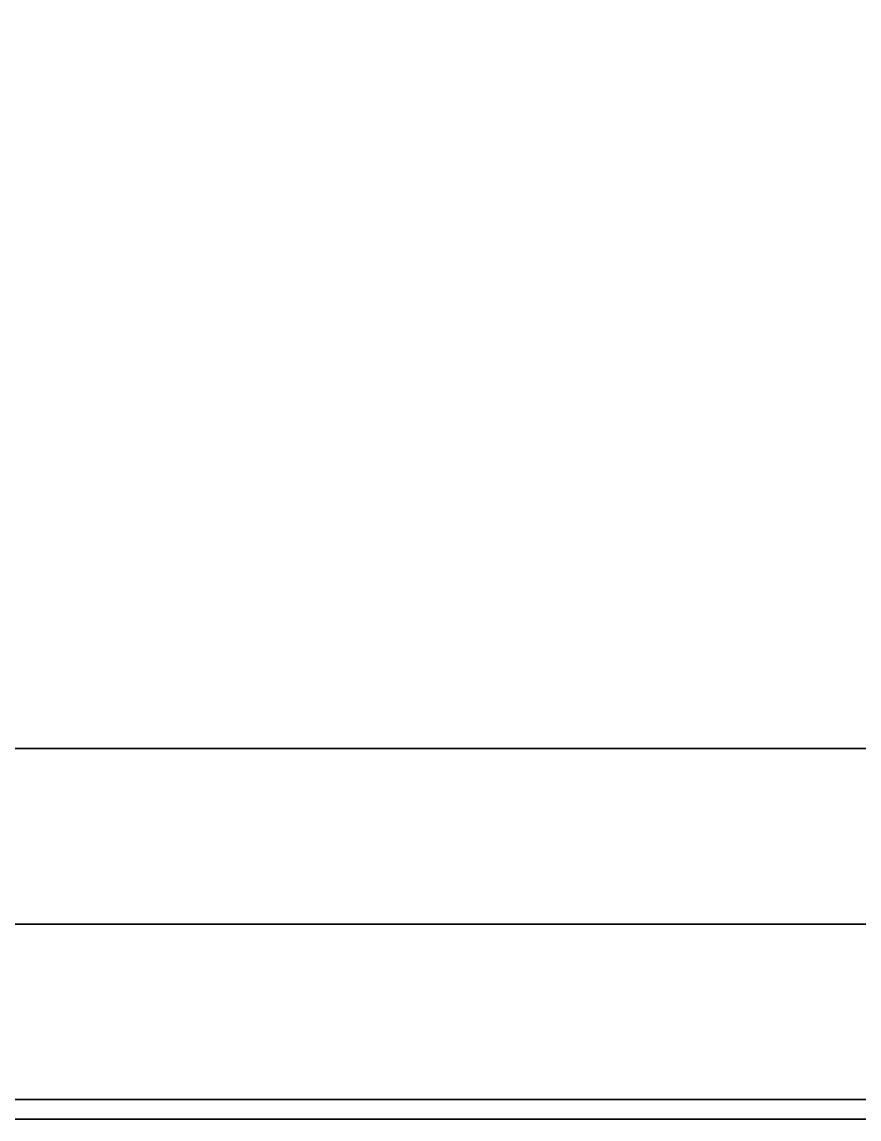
# Model space of a CAD drawing. Extents: x -1998 to 40, y -600 to 0.
# Drawn here: x -1912.1 to -1826.3, y -450 to -337.5 of the extents above; entities that cross this region are included whole.
import ezdxf

# ---------------------------------------------------------------- set-up
doc = ezdxf.new("R2010")
doc.units = 0

# ---------------------------------------------------------------- blocks, each defined once
blk = doc.blocks.new('rack tv terrero.bajo.Suelo1', base_point=(20, 20))
at = {"layer": 'e-cerezo locarno', "color": 0}
blk.add_3dface([(1500, 20, 18), (20, 20, 18), (20, 20), (1500, 20)], dxfattribs=at)
at = {"layer": 'e-cerezo locarno H1632', "color": 0}
for points in [[(20, 20), (20, 432), (1500, 432), (1500, 20)], [(20, 20, 18), (20, 432, 18), (1500, 432, 18), (1500, 20, 18)]]:
    blk.add_3dface(points, dxfattribs=at)
blk = doc.blocks.new('rack tv terrero.bajo.Suelo')
at = {"layer": 'e-cerezo locarno H1632'}
blk.add_blockref('rack tv terrero.bajo.Suelo1', (20, 20), dxfattribs=at)
blk = doc.blocks.new('rack tv terrero.bajo.Techo1', base_point=(1500, 0, 600))
at = {"layer": 'e-cerezo locarno H1632', "color": 0}
for points in [[(1500, 0, 600), (1500, 432, 600), (0, 432, 600), (0, 0, 600)], [(1500, 0, 582), (1500, 432, 582), (0, 432, 582), (0, 0, 582)]]:
    blk.add_3dface(points, dxfattribs=at)
at = {"layer": 'e-cerezp locarno', "color": 0}
blk.add_3dface([(0, 0, 582), (1500, 0, 582), (1500, 0, 600), (0, 0, 600)], dxfattribs=at)
blk = doc.blocks.new('rack tv terrero.bajo.Techo')
at = {"layer": 'e-cerezo locarno H1632'}
blk.add_blockref('rack tv terrero.bajo.Techo1', (1500, 0, 600), dxfattribs=at)
blk = doc.blocks.new('rack tv terrero.bajo.Est  F [1]1', base_point=(38, 20, 404))
at = {"layer": 'e-cerezo locarno', "color": 0}
blk.add_3dface([(38, 20, 404), (38, 20, 422), (1482, 20, 422), (1482, 20, 404)], dxfattribs=at)
at = {"layer": 'e-cerezo locarno H1632', "color": 0}
for points in [[(38, 20, 404), (1482, 20, 404), (1482, 432, 404), (38, 432, 404)], [(38, 20, 422), (1482, 20, 422), (1482, 432, 422), (38, 432, 422)]]:
    blk.add_3dface(points, dxfattribs=at)
blk = doc.blocks.new('rack tv terrero.bajo.Est  F [1]')
at = {"layer": 'e-cerezo locarno H1632'}
blk.add_blockref('rack tv terrero.bajo.Est  F [1]1', (38, 20, 404), dxfattribs=at)
blk = doc.blocks.new('rack tv terrero.bajo.puerta (unica) [1]1', base_point=(21.5, 2, 422))
at = {"layer": 'e-Gris Cachemira', "color": 0}
for points in [[(21.5, 20), (21.5, 2), (511.83, 2), (511.83, 20)], [(511.83, 20, 422), (511.83, 2, 422), (21.5, 2, 422), (21.5, 20, 422)]]:
    blk.add_3dface(points, dxfattribs=at)
at = {"layer": 'e-gris cahcemeria U702', "color": 0}
for points in [[(21.5, 20, 422), (21.5, 20), (511.83, 20), (511.83, 20, 422)], [(21.5, 2, 422), (21.5, 2), (511.83, 2), (511.83, 2, 422)]]:
    blk.add_3dface(points, dxfattribs=at)
blk = doc.blocks.new('rack tv terrero.bajo.puerta (unica) [1]')
at = {"layer": 'e-gris cahcemeria U702'}
blk.add_blockref('rack tv terrero.bajo.puerta (unica) [1]1', (21.5, 2, 422), dxfattribs=at)
blk = doc.blocks.new('rack tv terrero.bajo')
at = {"layer": 'rack tv terrero.bajo.Est  F [1]'}
blk.add_blockref('rack tv terrero.bajo.Est  F [1]', (0, 0), dxfattribs=at)
at = {"layer": 'rack tv terrero.bajo.puerta (unica) [1]'}
blk.add_blockref('rack tv terrero.bajo.puerta (unica) [1]', (0, 0), dxfattribs=at)
at = {"layer": 'rack tv terrero.bajo.Suelo'}
blk.add_blockref('rack tv terrero.bajo.Suelo', (0, 0), dxfattribs=at)
at = {"layer": 'rack tv terrero.bajo.Techo'}
blk.add_blockref('rack tv terrero.bajo.Techo', (0, 0), dxfattribs=at)
blk = doc.blocks.new('rack tv terrero.piso tarima.D fondo [2]1')
at = {"layer": 'color', "color": 0}
blk.add_3dface([(1960, 0), (1960, 18), (0, 18), (0, 0)], dxfattribs=at)
at = {"layer": 'e-cerezo locarno H1632', "color": 0}
for points in [[(0, 18), (0, 18, 50), (1960, 18, 50), (1960, 18)], [(0, 0, 50), (0, 18, 50), (1960, 18, 50), (1960, 0, 50)], [(0, 0), (0, 0, 50), (1960, 0, 50), (1960, 0)]]:
    blk.add_3dface(points, dxfattribs=at)
blk = doc.blocks.new('rack tv terrero.piso tarima.D fondo [2]')
at = {"layer": 'e-cerezo locarno H1632'}
blk.add_blockref('rack tv terrero.piso tarima.D fondo [2]1', (0, 0), dxfattribs=at)
blk = doc.blocks.new('rack tv terrero.piso tarima')
at = {"layer": 'rack tv terrero.piso tarima.D fondo [2]'}
blk.add_blockref('rack tv terrero.piso tarima.D fondo [2]', (0, 0), dxfattribs=at)

msp = doc.modelspace()

# ---------------------------------------------------------------- block references
for name, p in [('rack tv terrero.bajo', (-1998, -450, 44)), ('rack tv terrero.piso tarima', (-1980, -430))]:
    msp.add_blockref(name, p)

doc.saveas('drawing.dxf')
